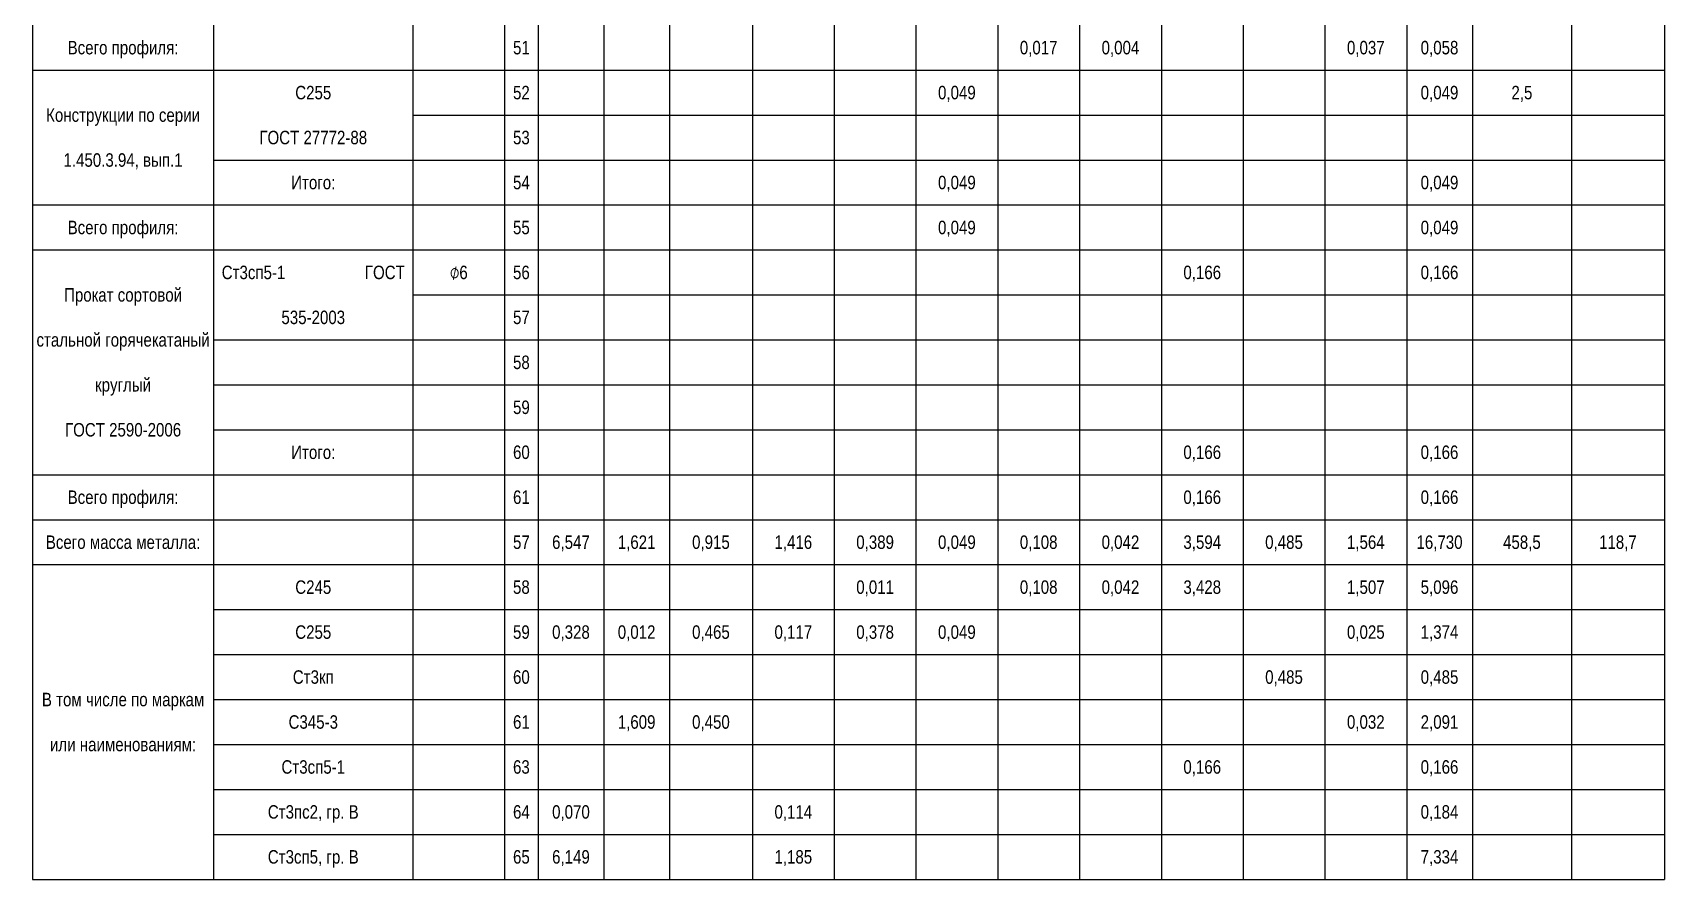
# Model space of a CAD drawing. Header units: millimetres. Extents: x 2718 to 3082, y 222 to 964.
# Drawn here: x 2718.4 to 3081.6, y 222.2 to 410.5 of the extents above; entities that cross this region are included whole.
import ezdxf
from ezdxf.enums import TextEntityAlignment as Align

# ---------------------------------------------------------------- set-up
doc = ezdxf.new("R2010")
doc.units = ezdxf.units.MM
doc.styles.get("Standard").update_dxf_attribs({"font": 'arial.ttf'})

# ---------------------------------------------------------------- blocks, each defined once
blk = doc.blocks.new('*U1', base_point=(0, 1.5))
at = {"lineweight": -3}
for p, q in [((0, -550), (0, -560)), ((40.2598, -550), (40.2598, -560)), ((84.6498, -550), (84.6498, -560)), ((105.0499, -550), (105.0499, -560)), ((112.4997, -550), (112.4997, -560)), ((127.1098, -550), (127.1098, -560)), ((141.7199, -550), (141.7199, -560)), ((160.19, -550), (160.19, -560)), ((178.3899, -550), (178.3899, -560)), ((196.5898, -550), (196.5898, -560)), ((214.7897, -550), (214.7897, -560)), ((232.9896, -550), (232.9896, -560)), ((251.1895, -550), (251.1895, -560)), ((269.3894, -550), (269.3894, -560)), ((287.5893, -550), (287.5893, -560)), ((305.7892, -550), (305.7892, -560)), ((320.3993, -550), (320.3993, -560)), ((342.4592, -550), (342.4592, -560)), ((363.1295, -550), (363.1295, -560)), ((0, -560), (40.2598, -560)), ((0, -560), (0, -570)), ((40.2598, -560), (84.6498, -560)), ((40.2598, -560), (40.2598, -570)), ((84.6498, -560), (105.0499, -560)), ((84.6498, -560), (84.6498, -570)), ((105.0499, -560), (112.4997, -560)), ((105.0499, -560), (105.0499, -570)), ((112.4997, -560), (127.1098, -560)), ((112.4997, -560), (112.4997, -570)), ((127.1098, -560), (141.7199, -560)), ((127.1098, -560), (127.1098, -570)), ((141.7199, -560), (160.19, -560)), ((141.7199, -560), (141.7199, -570)), ((160.19, -560), (178.3899, -560)), ((160.19, -560), (160.19, -570)), ((178.3899, -560), (196.5898, -560)), ((178.3899, -560), (178.3899, -570)), ((196.5898, -560), (214.7897, -560)), ((196.5898, -560), (196.5898, -570)), ((214.7897, -560), (232.9896, -560)), ((214.7897, -560), (214.7897, -570)), ((232.9896, -560), (251.1895, -560)), ((232.9896, -560), (232.9896, -570)), ((251.1895, -560), (269.3894, -560)), ((251.1895, -560), (251.1895, -570)), ((269.3894, -560), (287.5893, -560)), ((269.3894, -560), (269.3894, -570)), ((287.5893, -560), (305.7892, -560)), ((287.5893, -560), (287.5893, -570)), ((305.7892, -560), (320.3993, -560)), ((305.7892, -560), (305.7892, -570)), ((320.3993, -560), (342.4592, -560)), ((320.3993, -560), (320.3993, -570)), ((342.4592, -560), (363.1295, -560)), ((342.4592, -560), (342.4592, -570)), ((363.1295, -560), (363.1295, -570)), ((0, -570), (0, -580)), ((40.2598, -570), (40.2598, -580)), ((84.6498, -570), (105.0499, -570)), ((84.6498, -570), (84.6498, -580)), ((105.0499, -570), (112.4997, -570)), ((105.0499, -570), (105.0499, -580)), ((112.4997, -570), (127.1098, -570)), ((112.4997, -570), (112.4997, -580)), ((127.1098, -570), (141.7199, -570)), ((127.1098, -570), (127.1098, -580)), ((141.7199, -570), (160.19, -570)), ((141.7199, -570), (141.7199, -580)), ((160.19, -570), (178.3899, -570)), ((160.19, -570), (160.19, -580)), ((178.3899, -570), (196.5898, -570)), ((178.3899, -570), (178.3899, -580)), ((196.5898, -570), (214.7897, -570)), ((196.5898, -570), (196.5898, -580)), ((214.7897, -570), (232.9896, -570)), ((214.7897, -570), (214.7897, -580)), ((232.9896, -570), (251.1895, -570)), ((232.9896, -570), (232.9896, -580)), ((251.1895, -570), (269.3894, -570)), ((251.1895, -570), (251.1895, -580)), ((269.3894, -570), (287.5893, -570)), ((269.3894, -570), (269.3894, -580)), ((287.5893, -570), (305.7892, -570)), ((287.5893, -570), (287.5893, -580)), ((305.7892, -570), (320.3993, -570)), ((305.7892, -570), (305.7892, -580)), ((320.3993, -570), (342.4592, -570)), ((320.3993, -570), (320.3993, -580)), ((342.4592, -570), (363.1295, -570)), ((342.4592, -570), (342.4592, -580)), ((363.1295, -570), (363.1295, -580)), ((0, -580), (0, -590)), ((40.2598, -580), (84.6498, -580)), ((40.2598, -580), (40.2598, -590)), ((84.6498, -580), (105.0499, -580)), ((84.6498, -580), (84.6498, -590)), ((105.0499, -580), (112.4997, -580)), ((105.0499, -580), (105.0499, -590)), ((112.4997, -580), (127.1098, -580)), ((112.4997, -580), (112.4997, -590)), ((127.1098, -580), (141.7199, -580)), ((127.1098, -580), (127.1098, -590)), ((141.7199, -580), (160.19, -580)), ((141.7199, -580), (141.7199, -590)), ((160.19, -580), (178.3899, -580)), ((160.19, -580), (160.19, -590)), ((178.3899, -580), (196.5898, -580)), ((178.3899, -580), (178.3899, -590)), ((196.5898, -580), (214.7897, -580)), ((196.5898, -580), (196.5898, -590)), ((214.7897, -580), (232.9896, -580)), ((214.7897, -580), (214.7897, -590)), ((232.9896, -580), (251.1895, -580)), ((232.9896, -580), (232.9896, -590)), ((251.1895, -580), (269.3894, -580)), ((251.1895, -580), (251.1895, -590)), ((269.3894, -580), (287.5893, -580)), ((269.3894, -580), (269.3894, -590)), ((287.5893, -580), (305.7892, -580)), ((287.5893, -580), (287.5893, -590)), ((305.7892, -580), (320.3993, -580)), ((305.7892, -580), (305.7892, -590)), ((320.3993, -580), (342.4592, -580)), ((320.3993, -580), (320.3993, -590)), ((342.4592, -580), (363.1295, -580)), ((342.4592, -580), (342.4592, -590)), ((363.1295, -580), (363.1295, -590)), ((0, -590), (40.2598, -590)), ((0, -590), (0, -600)), ((40.2598, -590), (84.6498, -590)), ((40.2598, -590), (40.2598, -600)), ((84.6498, -590), (105.0499, -590)), ((84.6498, -590), (84.6498, -600)), ((105.0499, -590), (112.4997, -590)), ((105.0499, -590), (105.0499, -600)), ((112.4997, -590), (127.1098, -590)), ((112.4997, -590), (112.4997, -600)), ((127.1098, -590), (141.7199, -590)), ((127.1098, -590), (127.1098, -600)), ((141.7199, -590), (160.19, -590)), ((141.7199, -590), (141.7199, -600)), ((160.19, -590), (178.3899, -590)), ((160.19, -590), (160.19, -600)), ((178.3899, -590), (196.5898, -590)), ((178.3899, -590), (178.3899, -600)), ((196.5898, -590), (214.7897, -590)), ((196.5898, -590), (196.5898, -600)), ((214.7897, -590), (232.9896, -590)), ((214.7897, -590), (214.7897, -600)), ((232.9896, -590), (251.1895, -590)), ((232.9896, -590), (232.9896, -600)), ((251.1895, -590), (269.3894, -590)), ((251.1895, -590), (251.1895, -600)), ((269.3894, -590), (287.5893, -590)), ((269.3894, -590), (269.3894, -600)), ((287.5893, -590), (305.7892, -590)), ((287.5893, -590), (287.5893, -600)), ((305.7892, -590), (320.3993, -590)), ((305.7892, -590), (305.7892, -600)), ((320.3993, -590), (342.4592, -590)), ((320.3993, -590), (320.3993, -600)), ((342.4592, -590), (363.1295, -590)), ((342.4592, -590), (342.4592, -600)), ((363.1295, -590), (363.1295, -600)), ((0, -600), (40.2598, -600)), ((0, -600), (0, -610)), ((40.2598, -600), (84.6498, -600)), ((40.2598, -600), (40.2598, -610)), ((84.6498, -600), (105.0499, -600)), ((84.6498, -600), (84.6498, -610)), ((105.0499, -600), (112.4997, -600)), ((105.0499, -600), (105.0499, -610)), ((112.4997, -600), (127.1098, -600)), ((112.4997, -600), (112.4997, -610)), ((127.1098, -600), (141.7199, -600)), ((127.1098, -600), (127.1098, -610)), ((141.7199, -600), (160.19, -600)), ((141.7199, -600), (141.7199, -610)), ((160.19, -600), (178.3899, -600)), ((160.19, -600), (160.19, -610)), ((178.3899, -600), (196.5898, -600)), ((178.3899, -600), (178.3899, -610)), ((196.5898, -600), (214.7897, -600)), ((196.5898, -600), (196.5898, -610)), ((214.7897, -600), (232.9896, -600)), ((214.7897, -600), (214.7897, -610)), ((232.9896, -600), (251.1895, -600)), ((232.9896, -600), (232.9896, -610)), ((251.1895, -600), (269.3894, -600)), ((251.1895, -600), (251.1895, -610)), ((269.3894, -600), (287.5893, -600)), ((269.3894, -600), (269.3894, -610)), ((287.5893, -600), (305.7892, -600)), ((287.5893, -600), (287.5893, -610)), ((305.7892, -600), (320.3993, -600)), ((305.7892, -600), (305.7892, -610)), ((320.3993, -600), (342.4592, -600)), ((320.3993, -600), (320.3993, -610)), ((342.4592, -600), (363.1295, -600)), ((342.4592, -600), (342.4592, -610)), ((363.1295, -600), (363.1295, -610)), ((0, -610), (0, -620)), ((40.2598, -610), (40.2598, -620)), ((84.6498, -610), (105.0499, -610)), ((84.6498, -610), (84.6498, -620)), ((105.0499, -610), (112.4997, -610)), ((105.0499, -610), (105.0499, -620)), ((112.4997, -610), (127.1098, -610)), ((112.4997, -610), (112.4997, -620)), ((127.1098, -610), (141.7199, -610)), ((127.1098, -610), (127.1098, -620)), ((141.7199, -610), (160.19, -610)), ((141.7199, -610), (141.7199, -620)), ((160.19, -610), (178.3899, -610)), ((160.19, -610), (160.19, -620)), ((178.3899, -610), (196.5898, -610)), ((178.3899, -610), (178.3899, -620)), ((196.5898, -610), (214.7897, -610)), ((196.5898, -610), (196.5898, -620)), ((214.7897, -610), (232.9896, -610)), ((214.7897, -610), (214.7897, -620)), ((232.9896, -610), (251.1895, -610)), ((232.9896, -610), (232.9896, -620)), ((251.1895, -610), (269.3894, -610)), ((251.1895, -610), (251.1895, -620)), ((269.3894, -610), (287.5893, -610)), ((269.3894, -610), (269.3894, -620)), ((287.5893, -610), (305.7892, -610)), ((287.5893, -610), (287.5893, -620)), ((305.7892, -610), (320.3993, -610)), ((305.7892, -610), (305.7892, -620)), ((320.3993, -610), (342.4592, -610)), ((320.3993, -610), (320.3993, -620)), ((342.4592, -610), (363.1295, -610)), ((342.4592, -610), (342.4592, -620)), ((363.1295, -610), (363.1295, -620)), ((0, -620), (0, -630)), ((40.2598, -620), (84.6498, -620)), ((40.2598, -620), (40.2598, -630)), ((84.6498, -620), (105.0499, -620)), ((84.6498, -620), (84.6498, -630)), ((105.0499, -620), (112.4997, -620)), ((105.0499, -620), (105.0499, -630)), ((112.4997, -620), (127.1098, -620)), ((112.4997, -620), (112.4997, -630)), ((127.1098, -620), (141.7199, -620)), ((127.1098, -620), (127.1098, -630)), ((141.7199, -620), (160.19, -620)), ((141.7199, -620), (141.7199, -630)), ((160.19, -620), (178.3899, -620)), ((160.19, -620), (160.19, -630)), ((178.3899, -620), (196.5898, -620)), ((178.3899, -620), (178.3899, -630)), ((196.5898, -620), (214.7897, -620)), ((196.5898, -620), (196.5898, -630)), ((214.7897, -620), (232.9896, -620)), ((214.7897, -620), (214.7897, -630)), ((232.9896, -620), (251.1895, -620)), ((232.9896, -620), (232.9896, -630)), ((251.1895, -620), (269.3894, -620)), ((251.1895, -620), (251.1895, -630)), ((269.3894, -620), (287.5893, -620)), ((269.3894, -620), (269.3894, -630)), ((287.5893, -620), (305.7892, -620)), ((287.5893, -620), (287.5893, -630)), ((305.7892, -620), (320.3993, -620)), ((305.7892, -620), (305.7892, -630)), ((320.3993, -620), (342.4592, -620)), ((320.3993, -620), (320.3993, -630)), ((342.4592, -620), (363.1295, -620)), ((342.4592, -620), (342.4592, -630)), ((363.1295, -620), (363.1295, -630)), ((0, -630), (0, -640)), ((40.2598, -630), (84.6498, -630)), ((40.2598, -630), (40.2598, -640)), ((84.6498, -630), (105.0499, -630)), ((84.6498, -630), (84.6498, -640)), ((105.0499, -630), (112.4997, -630)), ((105.0499, -630), (105.0499, -640)), ((112.4997, -630), (127.1098, -630)), ((112.4997, -630), (112.4997, -640)), ((127.1098, -630), (141.7199, -630)), ((127.1098, -630), (127.1098, -640)), ((141.7199, -630), (160.19, -630)), ((141.7199, -630), (141.7199, -640)), ((160.19, -630), (178.3899, -630)), ((160.19, -630), (160.19, -640)), ((178.3899, -630), (196.5898, -630)), ((178.3899, -630), (178.3899, -640)), ((196.5898, -630), (214.7897, -630)), ((196.5898, -630), (196.5898, -640)), ((214.7897, -630), (232.9896, -630)), ((214.7897, -630), (214.7897, -640)), ((232.9896, -630), (251.1895, -630)), ((232.9896, -630), (232.9896, -640)), ((251.1895, -630), (269.3894, -630)), ((251.1895, -630), (251.1895, -640)), ((269.3894, -630), (287.5893, -630)), ((269.3894, -630), (269.3894, -640)), ((287.5893, -630), (305.7892, -630)), ((287.5893, -630), (287.5893, -640)), ((305.7892, -630), (320.3993, -630)), ((305.7892, -630), (305.7892, -640)), ((320.3993, -630), (342.4592, -630)), ((320.3993, -630), (320.3993, -640)), ((342.4592, -630), (363.1295, -630)), ((342.4592, -630), (342.4592, -640)), ((363.1295, -630), (363.1295, -640)), ((0, -640), (0, -650)), ((40.2598, -640), (84.6498, -640)), ((40.2598, -640), (40.2598, -650)), ((84.6498, -640), (105.0499, -640)), ((84.6498, -640), (84.6498, -650)), ((105.0499, -640), (112.4997, -640)), ((105.0499, -640), (105.0499, -650)), ((112.4997, -640), (127.1098, -640)), ((112.4997, -640), (112.4997, -650)), ((127.1098, -640), (141.7199, -640)), ((127.1098, -640), (127.1098, -650)), ((141.7199, -640), (160.19, -640)), ((141.7199, -640), (141.7199, -650)), ((160.19, -640), (178.3899, -640)), ((160.19, -640), (160.19, -650)), ((178.3899, -640), (196.5898, -640)), ((178.3899, -640), (178.3899, -650)), ((196.5898, -640), (214.7897, -640)), ((196.5898, -640), (196.5898, -650)), ((214.7897, -640), (232.9896, -640)), ((214.7897, -640), (214.7897, -650)), ((232.9896, -640), (251.1895, -640)), ((232.9896, -640), (232.9896, -650)), ((251.1895, -640), (269.3894, -640)), ((251.1895, -640), (251.1895, -650)), ((269.3894, -640), (287.5893, -640)), ((269.3894, -640), (269.3894, -650)), ((287.5893, -640), (305.7892, -640)), ((287.5893, -640), (287.5893, -650)), ((305.7892, -640), (320.3993, -640)), ((305.7892, -640), (305.7892, -650)), ((320.3993, -640), (342.4592, -640)), ((320.3993, -640), (320.3993, -650)), ((342.4592, -640), (363.1295, -640)), ((342.4592, -640), (342.4592, -650)), ((363.1295, -640), (363.1295, -650)), ((0, -650), (40.2598, -650)), ((0, -650), (0, -660)), ((40.2598, -650), (84.6498, -650)), ((40.2598, -650), (40.2598, -660)), ((84.6498, -650), (105.0499, -650)), ((84.6498, -650), (84.6498, -660)), ((105.0499, -650), (112.4997, -650)), ((105.0499, -650), (105.0499, -660)), ((112.4997, -650), (127.1098, -650)), ((112.4997, -650), (112.4997, -660)), ((127.1098, -650), (141.7199, -650)), ((127.1098, -650), (127.1098, -660)), ((141.7199, -650), (160.19, -650)), ((141.7199, -650), (141.7199, -660)), ((160.19, -650), (178.3899, -650)), ((160.19, -650), (160.19, -660)), ((178.3899, -650), (196.5898, -650)), ((178.3899, -650), (178.3899, -660)), ((196.5898, -650), (214.7897, -650)), ((196.5898, -650), (196.5898, -660)), ((214.7897, -650), (232.9896, -650)), ((214.7897, -650), (214.7897, -660)), ((232.9896, -650), (251.1895, -650)), ((232.9896, -650), (232.9896, -660)), ((251.1895, -650), (269.3894, -650)), ((251.1895, -650), (251.1895, -660)), ((269.3894, -650), (287.5893, -650)), ((269.3894, -650), (269.3894, -660)), ((287.5893, -650), (305.7892, -650)), ((287.5893, -650), (287.5893, -660)), ((305.7892, -650), (320.3993, -650)), ((305.7892, -650), (305.7892, -660)), ((320.3993, -650), (342.4592, -650)), ((320.3993, -650), (320.3993, -660)), ((342.4592, -650), (363.1295, -650)), ((342.4592, -650), (342.4592, -660)), ((363.1295, -650), (363.1295, -660)), ((0, -660), (40.2598, -660)), ((0, -660), (0, -670)), ((40.2598, -660), (84.6498, -660)), ((40.2598, -660), (40.2598, -670)), ((84.6498, -660), (105.0499, -660)), ((84.6498, -660), (84.6498, -670)), ((105.0499, -660), (112.4997, -660)), ((105.0499, -660), (105.0499, -670)), ((112.4997, -660), (127.1098, -660)), ((112.4997, -660), (112.4997, -670)), ((127.1098, -660), (141.7199, -660)), ((127.1098, -660), (127.1098, -670)), ((141.7199, -660), (160.19, -660)), ((141.7199, -660), (141.7199, -670)), ((160.19, -660), (178.3899, -660)), ((160.19, -660), (160.19, -670)), ((178.3899, -660), (196.5898, -660)), ((178.3899, -660), (178.3899, -670)), ((196.5898, -660), (214.7897, -660)), ((196.5898, -660), (196.5898, -670)), ((214.7897, -660), (232.9896, -660)), ((214.7897, -660), (214.7897, -670)), ((232.9896, -660), (251.1895, -660)), ((232.9896, -660), (232.9896, -670)), ((251.1895, -660), (269.3894, -660)), ((251.1895, -660), (251.1895, -670)), ((269.3894, -660), (287.5893, -660)), ((269.3894, -660), (269.3894, -670)), ((287.5893, -660), (305.7892, -660)), ((287.5893, -660), (287.5893, -670)), ((305.7892, -660), (320.3993, -660)), ((305.7892, -660), (305.7892, -670)), ((320.3993, -660), (342.4592, -660)), ((320.3993, -660), (320.3993, -670)), ((342.4592, -660), (363.1295, -660)), ((342.4592, -660), (342.4592, -670)), ((363.1295, -660), (363.1295, -670)), ((0, -670), (40.2598, -670)), ((0, -670), (0, -680)), ((40.2598, -670), (84.6498, -670)), ((40.2598, -670), (40.2598, -680)), ((84.6498, -670), (105.0499, -670)), ((84.6498, -670), (84.6498, -680)), ((105.0499, -670), (112.4997, -670)), ((105.0499, -670), (105.0499, -680)), ((112.4997, -670), (127.1098, -670)), ((112.4997, -670), (112.4997, -680)), ((127.1098, -670), (141.7199, -670)), ((127.1098, -670), (127.1098, -680)), ((141.7199, -670), (160.19, -670)), ((141.7199, -670), (141.7199, -680)), ((160.19, -670), (178.3899, -670)), ((160.19, -670), (160.19, -680)), ((178.3899, -670), (196.5898, -670)), ((178.3899, -670), (178.3899, -680)), ((196.5898, -670), (214.7897, -670)), ((196.5898, -670), (196.5898, -680)), ((214.7897, -670), (232.9896, -670)), ((214.7897, -670), (214.7897, -680)), ((232.9896, -670), (251.1895, -670)), ((232.9896, -670), (232.9896, -680)), ((251.1895, -670), (269.3894, -670)), ((251.1895, -670), (251.1895, -680)), ((269.3894, -670), (287.5893, -670)), ((269.3894, -670), (269.3894, -680)), ((287.5893, -670), (305.7892, -670)), ((287.5893, -670), (287.5893, -680)), ((305.7892, -670), (320.3993, -670)), ((305.7892, -670), (305.7892, -680)), ((320.3993, -670), (342.4592, -670)), ((320.3993, -670), (320.3993, -680)), ((342.4592, -670), (363.1295, -670)), ((342.4592, -670), (342.4592, -680)), ((363.1295, -670), (363.1295, -680)), ((0, -680), (0, -690)), ((40.2598, -680), (84.6498, -680)), ((40.2598, -680), (40.2598, -690)), ((84.6498, -680), (105.0499, -680)), ((84.6498, -680), (84.6498, -690)), ((105.0499, -680), (112.4997, -680)), ((105.0499, -680), (105.0499, -690)), ((112.4997, -680), (127.1098, -680)), ((112.4997, -680), (112.4997, -690)), ((127.1098, -680), (141.7199, -680)), ((127.1098, -680), (127.1098, -690)), ((141.7199, -680), (160.19, -680)), ((141.7199, -680), (141.7199, -690)), ((160.19, -680), (178.3899, -680)), ((160.19, -680), (160.19, -690)), ((178.3899, -680), (196.5898, -680)), ((178.3899, -680), (178.3899, -690)), ((196.5898, -680), (214.7897, -680)), ((196.5898, -680), (196.5898, -690)), ((214.7897, -680), (232.9896, -680)), ((214.7897, -680), (214.7897, -690)), ((232.9896, -680), (251.1895, -680)), ((232.9896, -680), (232.9896, -690)), ((251.1895, -680), (269.3894, -680)), ((251.1895, -680), (251.1895, -690)), ((269.3894, -680), (287.5893, -680)), ((269.3894, -680), (269.3894, -690)), ((287.5893, -680), (305.7892, -680)), ((287.5893, -680), (287.5893, -690)), ((305.7892, -680), (320.3993, -680)), ((305.7892, -680), (305.7892, -690)), ((320.3993, -680), (342.4592, -680)), ((320.3993, -680), (320.3993, -690)), ((342.4592, -680), (363.1295, -680)), ((342.4592, -680), (342.4592, -690)), ((363.1295, -680), (363.1295, -690)), ((0, -690), (0, -700)), ((40.2598, -690), (84.6498, -690)), ((40.2598, -690), (40.2598, -700)), ((84.6498, -690), (105.0499, -690)), ((84.6498, -690), (84.6498, -700)), ((105.0499, -690), (112.4997, -690)), ((105.0499, -690), (105.0499, -700)), ((112.4997, -690), (127.1098, -690)), ((112.4997, -690), (112.4997, -700)), ((127.1098, -690), (141.7199, -690)), ((127.1098, -690), (127.1098, -700)), ((141.7199, -690), (160.19, -690)), ((141.7199, -690), (141.7199, -700)), ((160.19, -690), (178.3899, -690)), ((160.19, -690), (160.19, -700)), ((178.3899, -690), (196.5898, -690)), ((178.3899, -690), (178.3899, -700)), ((196.5898, -690), (214.7897, -690)), ((196.5898, -690), (196.5898, -700)), ((214.7897, -690), (232.9896, -690)), ((214.7897, -690), (214.7897, -700)), ((232.9896, -690), (251.1895, -690)), ((232.9896, -690), (232.9896, -700)), ((251.1895, -690), (269.3894, -690)), ((251.1895, -690), (251.1895, -700)), ((269.3894, -690), (287.5893, -690)), ((269.3894, -690), (269.3894, -700)), ((287.5893, -690), (305.7892, -690)), ((287.5893, -690), (287.5893, -700)), ((305.7892, -690), (320.3993, -690)), ((305.7892, -690), (305.7892, -700)), ((320.3993, -690), (342.4592, -690)), ((320.3993, -690), (320.3993, -700)), ((342.4592, -690), (363.1295, -690)), ((342.4592, -690), (342.4592, -700)), ((363.1295, -690), (363.1295, -700)), ((0, -700), (0, -710)), ((40.2598, -700), (84.6498, -700)), ((40.2598, -700), (40.2598, -710)), ((84.6498, -700), (105.0499, -700)), ((84.6498, -700), (84.6498, -710)), ((105.0499, -700), (112.4997, -700)), ((105.0499, -700), (105.0499, -710)), ((112.4997, -700), (127.1098, -700)), ((112.4997, -700), (112.4997, -710)), ((127.1098, -700), (141.7199, -700)), ((127.1098, -700), (127.1098, -710)), ((141.7199, -700), (160.19, -700)), ((141.7199, -700), (141.7199, -710)), ((160.19, -700), (178.3899, -700)), ((160.19, -700), (160.19, -710)), ((178.3899, -700), (196.5898, -700)), ((178.3899, -700), (178.3899, -710)), ((196.5898, -700), (214.7897, -700)), ((196.5898, -700), (196.5898, -710)), ((214.7897, -700), (232.9896, -700)), ((214.7897, -700), (214.7897, -710)), ((232.9896, -700), (251.1895, -700)), ((232.9896, -700), (232.9896, -710)), ((251.1895, -700), (269.3894, -700)), ((251.1895, -700), (251.1895, -710)), ((269.3894, -700), (287.5893, -700)), ((269.3894, -700), (269.3894, -710)), ((287.5893, -700), (305.7892, -700)), ((287.5893, -700), (287.5893, -710)), ((305.7892, -700), (320.3993, -700)), ((305.7892, -700), (305.7892, -710)), ((320.3993, -700), (342.4592, -700)), ((320.3993, -700), (320.3993, -710)), ((342.4592, -700), (363.1295, -700)), ((342.4592, -700), (342.4592, -710)), ((363.1295, -700), (363.1295, -710)), ((0, -710), (0, -720)), ((40.2598, -710), (84.6498, -710)), ((40.2598, -710), (40.2598, -720)), ((84.6498, -710), (105.0499, -710)), ((84.6498, -710), (84.6498, -720)), ((105.0499, -710), (112.4997, -710)), ((105.0499, -710), (105.0499, -720)), ((112.4997, -710), (127.1098, -710)), ((112.4997, -710), (112.4997, -720)), ((127.1098, -710), (141.7199, -710)), ((127.1098, -710), (127.1098, -720)), ((141.7199, -710), (160.19, -710)), ((141.7199, -710), (141.7199, -720)), ((160.19, -710), (178.3899, -710)), ((160.19, -710), (160.19, -720)), ((178.3899, -710), (196.5898, -710)), ((178.3899, -710), (178.3899, -720)), ((196.5898, -710), (214.7897, -710)), ((196.5898, -710), (196.5898, -720)), ((214.7897, -710), (232.9896, -710)), ((214.7897, -710), (214.7897, -720)), ((232.9896, -710), (251.1895, -710)), ((232.9896, -710), (232.9896, -720)), ((251.1895, -710), (269.3894, -710)), ((251.1895, -710), (251.1895, -720)), ((269.3894, -710), (287.5893, -710)), ((269.3894, -710), (269.3894, -720)), ((287.5893, -710), (305.7892, -710)), ((287.5893, -710), (287.5893, -720)), ((305.7892, -710), (320.3993, -710)), ((305.7892, -710), (305.7892, -720)), ((320.3993, -710), (342.4592, -710)), ((320.3993, -710), (320.3993, -720)), ((342.4592, -710), (363.1295, -710)), ((342.4592, -710), (342.4592, -720)), ((363.1295, -710), (363.1295, -720)), ((0, -720), (0, -730)), ((40.2598, -720), (84.6498, -720)), ((40.2598, -720), (40.2598, -730)), ((84.6498, -720), (105.0499, -720)), ((84.6498, -720), (84.6498, -730)), ((105.0499, -720), (112.4997, -720)), ((105.0499, -720), (105.0499, -730)), ((112.4997, -720), (127.1098, -720)), ((112.4997, -720), (112.4997, -730)), ((127.1098, -720), (141.7199, -720)), ((127.1098, -720), (127.1098, -730)), ((141.7199, -720), (160.19, -720)), ((141.7199, -720), (141.7199, -730)), ((160.19, -720), (178.3899, -720)), ((160.19, -720), (160.19, -730)), ((178.3899, -720), (196.5898, -720)), ((178.3899, -720), (178.3899, -730)), ((196.5898, -720), (214.7897, -720)), ((196.5898, -720), (196.5898, -730)), ((214.7897, -720), (232.9896, -720)), ((214.7897, -720), (214.7897, -730)), ((232.9896, -720), (251.1895, -720)), ((232.9896, -720), (232.9896, -730)), ((251.1895, -720), (269.3894, -720)), ((251.1895, -720), (251.1895, -730)), ((269.3894, -720), (287.5893, -720)), ((269.3894, -720), (269.3894, -730)), ((287.5893, -720), (305.7892, -720)), ((287.5893, -720), (287.5893, -730)), ((305.7892, -720), (320.3993, -720)), ((305.7892, -720), (305.7892, -730)), ((320.3993, -720), (342.4592, -720)), ((320.3993, -720), (320.3993, -730)), ((342.4592, -720), (363.1295, -720)), ((342.4592, -720), (342.4592, -730)), ((363.1295, -720), (363.1295, -730)), ((0, -730), (0, -740)), ((40.2598, -730), (84.6498, -730)), ((40.2598, -730), (40.2598, -740)), ((84.6498, -730), (105.0499, -730)), ((84.6498, -730), (84.6498, -740)), ((105.0499, -730), (112.4997, -730)), ((105.0499, -730), (105.0499, -740)), ((112.4997, -730), (127.1098, -730)), ((112.4997, -730), (112.4997, -740)), ((127.1098, -730), (141.7199, -730)), ((127.1098, -730), (127.1098, -740)), ((141.7199, -730), (160.19, -730)), ((141.7199, -730), (141.7199, -740)), ((160.19, -730), (178.3899, -730)), ((160.19, -730), (160.19, -740)), ((178.3899, -730), (196.5898, -730)), ((178.3899, -730), (178.3899, -740)), ((196.5898, -730), (214.7897, -730)), ((196.5898, -730), (196.5898, -740)), ((214.7897, -730), (232.9896, -730)), ((214.7897, -730), (214.7897, -740)), ((232.9896, -730), (251.1895, -730)), ((232.9896, -730), (232.9896, -740)), ((251.1895, -730), (269.3894, -730)), ((251.1895, -730), (251.1895, -740)), ((269.3894, -730), (287.5893, -730)), ((269.3894, -730), (269.3894, -740)), ((287.5893, -730), (305.7892, -730)), ((287.5893, -730), (287.5893, -740)), ((305.7892, -730), (320.3993, -730)), ((305.7892, -730), (305.7892, -740)), ((320.3993, -730), (342.4592, -730)), ((320.3993, -730), (320.3993, -740)), ((342.4592, -730), (363.1295, -730)), ((342.4592, -730), (342.4592, -740)), ((363.1295, -730), (363.1295, -740)), ((0, -740), (40.2598, -740)), ((40.2598, -740), (84.6498, -740)), ((84.6498, -740), (105.0499, -740)), ((105.0499, -740), (112.4997, -740)), ((112.4997, -740), (127.1098, -740)), ((127.1098, -740), (141.7199, -740)), ((141.7199, -740), (160.19, -740)), ((160.19, -740), (178.3899, -740)), ((178.3899, -740), (196.5898, -740)), ((196.5898, -740), (214.7897, -740)), ((214.7897, -740), (232.9896, -740)), ((232.9896, -740), (251.1895, -740)), ((251.1895, -740), (269.3894, -740)), ((269.3894, -740), (287.5893, -740)), ((287.5893, -740), (305.7892, -740)), ((305.7892, -740), (320.3993, -740)), ((320.3993, -740), (342.4592, -740)), ((342.4592, -740), (363.1295, -740))]:
    blk.add_line(p, q, dxfattribs=at)
at = {"color": 0, "lineweight": -3, "width": 0.8}
for s, p in [('Всего профиля:', (20.1299, -555)), ('51', (108.7748, -555)), ('0,017', (223.88965, -555)), ('0,004', (242.08955, -555)), ('0,037', (296.68925, -555)), ('0,058', (313.09425, -555)), ('С255', (62.4548, -565)), ('52', (108.7748, -565)), ('0,049', (205.68975, -565)), ('0,049', (313.09425, -565)), ('2,5', (331.42925, -565)), ('Конструкции по серии', (20.1299, -570)), ('ГОСТ 27772-88', (62.4548, -575)), ('53', (108.7748, -575)), ('1.450.3.94, вып.1', (20.1299, -580)), ('Итого:', (62.4548, -585)), ('54', (108.7748, -585)), ('0,049', (205.68975, -585)), ('0,049', (313.09425, -585)), ('Всего профиля:', (20.1299, -595)), ('55', (108.7748, -595)), ('0,049', (205.68975, -595)), ('0,049', (313.09425, -595)), ('Ст3сп5-1                   ГОСТ', (62.4548, -605)), ('⌀6', (94.84985, -605)), ('56', (108.7748, -605)), ('0,166', (260.28945, -605)), ('0,166', (313.09425, -605)), ('Прокат сортовой', (20.1299, -610)), ('535-2003', (62.4548, -615)), ('57', (108.7748, -615)), ('стальной горячекатаный', (20.1299, -620)), ('58', (108.7748, -625)), ('круглый', (20.1299, -630)), ('59', (108.7748, -635)), ('ГОСТ 2590-2006', (20.1299, -640)), ('Итого:', (62.4548, -645)), ('60', (108.7748, -645)), ('0,166', (260.28945, -645)), ('0,166', (313.09425, -645)), ('Всего профиля:', (20.1299, -655)), ('61', (108.7748, -655)), ('0,166', (260.28945, -655)), ('0,166', (313.09425, -655)), ('Всего масса металла:', (20.1299, -665)), ('57', (108.7748, -665)), ('6,547', (119.80475, -665)), ('1,621', (134.41485, -665)), ('0,915', (150.95495, -665)), ('1,416', (169.28995, -665)), ('0,389', (187.48985, -665)), ('0,049', (205.68975, -665)), ('0,108', (223.88965, -665)), ('0,042', (242.08955, -665)), ('3,594', (260.28945, -665)), ('0,485', (278.48935, -665)), ('1,564', (296.68925, -665)), ('16,730', (313.09425, -665)), ('458,5', (331.42925, -665)), ('118,7', (352.79435, -665)), ('С245', (62.4548, -675)), ('58', (108.7748, -675)), ('0,011', (187.48985, -675)), ('0,108', (223.88965, -675)), ('0,042', (242.08955, -675)), ('3,428', (260.28945, -675)), ('1,507', (296.68925, -675)), ('5,096', (313.09425, -675)), ('С255', (62.4548, -685)), ('59', (108.7748, -685)), ('0,328', (119.80475, -685)), ('0,012', (134.41485, -685)), ('0,465', (150.95495, -685)), ('0,117', (169.28995, -685)), ('0,378', (187.48985, -685)), ('0,049', (205.68975, -685)), ('0,025', (296.68925, -685)), ('1,374', (313.09425, -685)), ('Ст3кп', (62.4548, -695)), ('60', (108.7748, -695)), ('0,485', (278.48935, -695)), ('0,485', (313.09425, -695)), ('В том числе по маркам', (20.1299, -700)), ('С345-3', (62.4548, -705)), ('61', (108.7748, -705)), ('1,609', (134.41485, -705)), ('0,450', (150.95495, -705)), ('0,032', (296.68925, -705)), ('2,091', (313.09425, -705)), ('или наименованиям:', (20.1299, -710)), ('Ст3сп5-1', (62.4548, -715)), ('63', (108.7748, -715)), ('0,166', (260.28945, -715)), ('0,166', (313.09425, -715)), ('Ст3пс2, гр. В', (62.4548, -725)), ('64', (108.7748, -725)), ('0,070', (119.80475, -725)), ('0,114', (169.28995, -725)), ('0,184', (313.09425, -725)), ('Ст3сп5, гр. В', (62.4548, -735)), ('65', (108.7748, -735)), ('6,149', (119.80475, -735)), ('1,185', (169.28995, -735)), ('7,334', (313.09425, -735))]:
    blk.add_text(s, height=3, dxfattribs=at).set_placement(p, align=Align.MIDDLE_CENTER)

msp = doc.modelspace()

# ---------------------------------------------------------------- block references
msp.add_blockref('*U1', (2718.43, 963.7))

doc.saveas('drawing.dxf')
